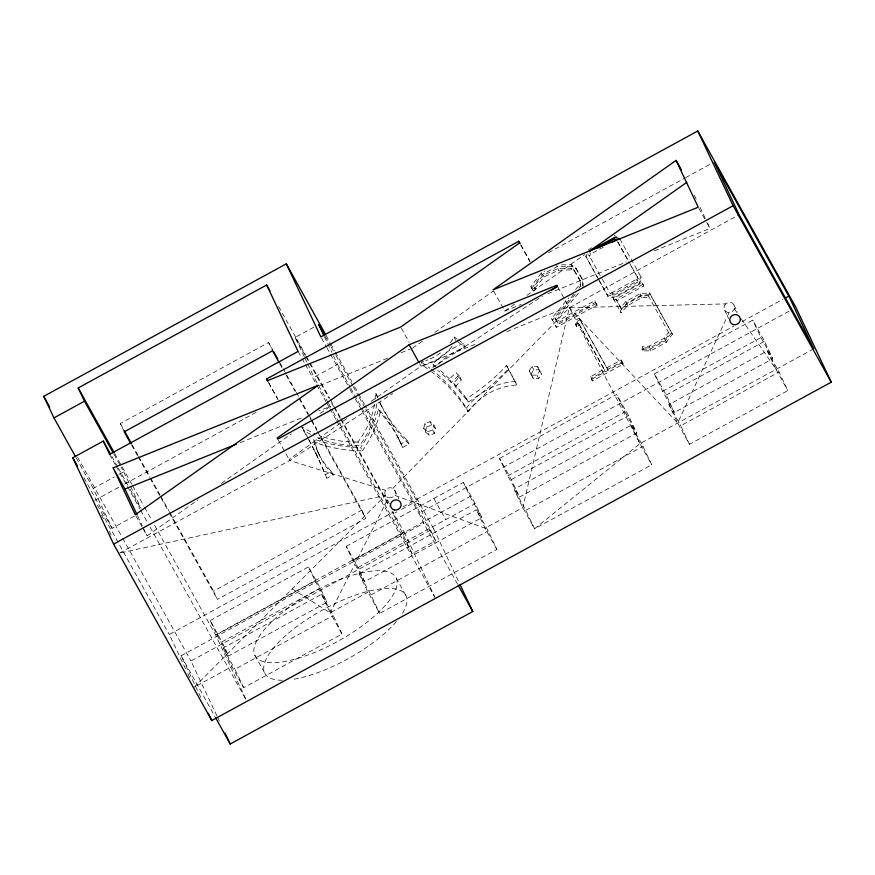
<?xml version="1.0" encoding="UTF-8"?>
<svg xmlns="http://www.w3.org/2000/svg" width="875" height="875" viewBox="0 0 875 875"><rect width="100%" height="100%" fill="white"/><g stroke="black" fill="none" stroke-linecap="round" stroke-linejoin="round"><path stroke-width="0.66" stroke-dasharray="4.38 3.28" d="M578.944 288.05L580.65 285.972L579.862 284.32L579.939 279.978L573.475 269.095L570.916 268.231L557.834 268.57L543.298 275.209L534.034 286.584L535.62 289.592L533.203 291.102L530.895 286.705L541.373 272.869L544.873 271.009M580.65 285.972L580.727 281.641L579.939 279.978M582.258 285.95L582.444 279.223L575.652 267.794L571.375 264.764L560.558 264.819M583.045 287.602L583.231 280.875L582.444 279.223M575.564 324.734L578.517 323.127L579.305 324.789L576.352 326.397L575.564 324.734L576.559 319.616L579.261 318.139L607.655 369.425L621.884 361.648L621.097 359.997L606.867 367.773M576.352 326.397L577.347 321.267L576.559 319.616M672.405 334.261L650.311 294.536L640.916 295.389L626.708 303.144L621.447 309.137L620.659 307.475L625.92 301.492L640.139 293.727L649.523 292.873L672.405 334.261L666.389 342.289L650.628 350.897L642.841 350.82L642.053 349.169L642.753 346.205L649.119 346.205L664.245 338.188L668.631 332.303L669.419 333.966L665.033 339.85L649.906 347.867L643.541 347.867L642.753 346.205M642.841 350.82L643.541 347.867M423.708 428.378L424.966 423.369L430.062 421.695L433.902 425.042L435.575 428.564L434.317 433.584L429.22 435.247L425.37 431.9L423.708 428.378L427.547 431.725L429.22 435.247M425.37 431.9L426.628 426.891L424.966 423.369M434.317 433.584L432.644 430.052L433.902 425.042M637.339 276.938L638.127 278.6L637.252 280.973L612.916 294.263L610.291 293.759L609.503 292.097L612.128 292.6L636.464 279.311L637.339 276.938L630.252 264.195M599.463 280.886L607.272 294.93L612.544 295.947L639.122 281.422L640.927 276.544L641.714 278.206L639.909 283.084L613.331 297.598L608.059 296.592L598.292 279.027M597.636 277.856L585.922 256.791L587.956 251.989M603.411 247.122L590.548 254.144L589.553 256.473L588.766 254.811L601.869 278.611M729.072 312.605L677.655 423.052L689.467 444.292L787.806 390.578L779.034 372.028L767.255 350.864L668.927 404.567L677.655 423.052L569.341 307.748L557.452 286.366M342.005 634.014L333.266 615.519L321.464 594.322L223.136 648.025L231.875 666.531L243.677 687.728L342.005 634.014L330.214 612.817L388.489 497.744A5.37 5.042 -25.3 0 0 395.227 491.422A5.37 5.042 -25.3 0 0 386.433 489.223A5.37 5.042 -25.3 0 0 388.489 497.744M529.244 370.727L532.098 366.297L537.403 366.275L539.864 370.683L541.527 374.205L538.672 378.645L533.367 378.667L529.244 370.727L533.367 378.667M530.906 374.259L533.761 369.819L539.077 369.797L541.527 374.205M531.694 375.145L537.009 375.112L539.864 370.683M642.053 349.169L649.852 349.234L665.602 340.627L671.628 332.609M531.683 288.367L542.161 274.52L557.288 266.503L572.163 266.427L576.439 269.456L583.231 280.875M534.822 288.247L544.086 276.861L558.611 270.233L571.703 269.883L574.262 270.758L580.727 281.641M573.814 294.273L552.453 320.206L551.666 318.544L568.761 297.795M575.586 289.505L579.862 284.32M557.637 323.039L556.85 321.377L594.792 300.661L595.58 302.312L557.637 323.039L555.33 318.642L575.312 294.383M556.106 320.305L580.431 290.773M468.191 402.095L466.517 398.573A189 177.603 -25.3 0 0 506.636 365.531L508.309 369.053A189 177.603 -25.3 0 1 468.191 402.095A205.483 193.091 -25.3 0 0 455.306 386.75L453.633 383.228L459.714 376.337L456.116 372.75L449.455 378.93L451.128 382.452L457.789 376.272L456.116 372.75M455.306 386.75L461.377 379.87L459.714 376.337M626.85 304.03L620.244 311.03L621.031 312.692L627.627 305.692L641.397 297.795L649.02 297.292L648.233 295.63L640.609 296.133L626.85 304.03L627.627 305.692M392.875 488.348L569.341 307.748L737.92 215.37M389.386 503.923L385.361 495.403L194.217 687.181L231.875 666.531M813.717 348.808L639.964 443.625L534.559 528.795L522.78 507.631L514.052 489.169L631.236 425.163L643.005 446.327L651.733 464.8L534.559 528.795L525.831 510.333L514.052 489.169M135.942 515.889L147.066 535.894L198.111 499.789M221.419 483.317L291.331 433.88M320.184 413.47L330.17 406.416L318.762 410.998M412.497 348.195L422.494 341.119M434.722 332.478L493.609 290.839M346.752 418.644L289.122 459.386L289.658 460.513L385.558 490.295M371.131 401.406L420.995 366.133L475.322 344.269M493.653 291.047L504.777 311.041L514.762 303.975M526.969 295.345L584.675 254.537M119.623 553.087L289.658 460.513L392.656 393.531M432.709 367.489L542.577 296.045M533.203 291.102L532.427 289.439L534.833 287.93L534.034 286.584M378.525 409.03L380.188 412.552A137.823 129.511 -25.3 0 1 402.708 447.453L408.942 443.942L407.269 440.42L401.045 443.931A137.823 129.511 -25.3 0 0 378.525 409.03A123.517 116.069 -25.3 0 1 360.697 447.366L362.359 450.887A140.853 132.355 -25.3 0 1 315.066 442.411L313.403 438.889A140.853 132.355 -25.3 0 0 360.697 447.366M124.239 431.812L120.312 423.511L268.625 342.497L272.595 349.628M304.259 356.738L295.127 337.411L313.983 327.119M134.356 516.141L112.055 528.325L93.209 488.48L114.341 476.941M119.044 474.37L123.736 471.811L121.122 467.097M328.202 402.883L313.972 377.267L337.531 364.394L332.391 353.533M94.719 500.391L119.766 486.719M124.534 484.116L258.136 411.195M548.472 252.645L684.403 178.314M685.595 177.658L713.016 162.662M588.35 249.692L591.861 247.767M596.334 303.428L555.625 325.664L556.413 327.316L597.111 305.091L594.792 300.661M642.961 284.375L614.064 300.169L613.277 298.506L641.966 282.833L643.748 286.037L616.787 300.759L621.447 309.137M577.347 321.267L580.038 319.802L579.261 318.139M331.472 471.373L333.134 474.906L326.845 478.341L325.172 474.808L331.472 471.373A75.009 70.481 -25.3 0 1 313.403 438.889M621.097 359.997L623.241 364.098L592.375 380.964L590.691 376.6L604.166 369.239L578.517 323.127M592.375 380.964L591.467 378.262L604.953 370.902L604.166 369.239M591.598 379.302L622.464 362.436M361.867 510.114L365.794 518.416L217.481 599.43L213.555 591.128L361.867 510.114L319.55 434.033M185.533 668.795L169.302 634.484L393.378 512.094M402.959 506.855L733.677 326.211M742.066 321.628L782.808 299.381M365.772 409.183L416.839 500.981L435.673 540.837L412.114 553.7L393.28 513.855L396.812 511.919M401.527 509.348L416.839 500.981M499.527 458.445L616.711 394.439L628.491 415.614L636.727 433.048L519.553 497.055L507.773 475.88L499.527 458.445L511.306 479.62L519.553 497.055M654.402 373.855L752.741 320.141L764.509 341.316L772.756 358.75L674.428 412.464L662.648 391.289L654.402 373.855L666.181 395.019L674.428 412.464M210.153 620.572L308.481 566.858L320.305 588.12L326.977 602.241L228.648 655.944L216.825 634.681L210.153 620.572L221.977 641.834L228.648 655.944M346.227 546.361L463.411 482.366L475.191 503.541L481.852 517.639L364.678 581.645L352.898 560.47L346.227 546.361L358.006 567.536L364.678 581.645M457.516 584.095L423.697 523.294L418.983 513.33L789.95 310.712M150.084 527.155L246.334 700.186L215.611 634.955L404.075 532.011L392.788 511.733M216.825 634.681L315.153 580.967L308.481 566.858M352.898 560.47L470.083 496.464L463.411 482.366M507.773 475.88L624.947 411.873L616.711 394.439M662.648 391.289L760.977 337.575L752.741 320.141M200.78 697.32L181.147 655.78L423.697 523.294M511.306 479.62L628.491 415.614M666.181 395.019L764.509 341.316M221.977 641.834L320.305 588.12M358.006 567.536L475.191 503.541M216.945 715.914L190.969 660.975L433.53 528.489L365.214 405.694M359.177 573.759L476.361 509.753L488.13 530.928L496.858 549.38L379.684 613.386L367.905 592.211L359.177 573.759L370.956 594.934L379.684 613.386M292.184 588.886L330.214 612.817L367.905 592.211M243.677 687.728L234.927 669.233L333.266 615.519M370.956 594.934L488.13 530.928M525.831 510.333L643.005 446.327M689.467 444.292L680.706 425.742L779.034 372.028M319.462 385.656L387.352 358.323M401.177 352.745L409.981 349.202M504.777 311.041L521.248 304.402M547.848 293.694L626.402 262.062M654.27 250.841L710.019 228.397L707.109 222.239M506.909 331.548L568.816 306.622L639.964 443.625L651.733 464.8M240.22 442.63L303.559 417.123M426.628 426.891L431.725 425.217L435.575 428.564M427.547 431.725L432.644 430.052M120.958 552.803L385.361 495.403M725.714 303.898A5.37 5.042 -25.3 0 0 727.705 312.43A5.37 5.042 -25.3 0 0 734.486 306.152A5.37 5.042 -25.3 0 0 725.714 303.898L569.341 307.748L522.78 507.631L485.078 528.205L394.548 495.294M614.13 235.605L616.602 236.425M450.33 342.803A47.425 44.559 -25.3 0 0 454.048 336.842L457.166 339.084M458.205 339.839L463.4 343.569L465.062 347.091A75.184 70.645 -25.3 0 0 436.669 365.488M456.761 341.119L465.062 347.091M457.789 376.272L461.377 379.87M449.455 378.93L448.011 377.486A205.483 193.091 -25.3 0 0 439.108 369.327M451.128 382.452L449.684 381.008A205.483 193.091 -25.3 0 0 437.686 370.256M734.366 308.798L737.45 313.283M741.3 318.883L775.994 369.338L787.806 390.578M643.748 286.037L641.966 282.833M698.895 208.403L706.092 221.342M706.748 222.512L710.019 228.397M760.977 337.575L772.756 358.75M619.861 238.908L641.714 278.206M648.233 295.63L669.419 333.966M618.002 242.189L629.606 263.036M617.498 241.533L629.103 262.38M629.748 263.539L638.127 278.6M620.659 307.475L616 299.108L616.787 300.759M613.277 298.506L621.031 312.692M602.383 279.278L610.291 293.759M668.927 404.567L680.706 425.742M598.806 279.716L585.134 255.128L585.922 256.791M595.58 302.312L597.111 305.091M621.884 361.648L623.241 364.098M580.038 319.802L607.655 369.425M579.305 324.789L604.953 370.902M624.947 411.873L636.727 433.048M520.767 244.781L529.933 261.253M520.92 245.306L530.075 261.767M555.33 318.642L556.85 321.377M551.666 318.544L556.413 327.316M530.895 286.705L532.427 289.439M401.373 328.202L409.227 342.311M419.672 363.759L420.995 366.133M470.083 496.464L481.852 517.639M496.858 549.38L485.078 528.205L476.361 509.753M433.902 498.466L445.681 519.641M326.091 335.366L330.072 342.508M330.739 343.7L334.709 350.853M335.377 352.045L351.958 381.85M354.605 386.619L357.93 392.58M358.586 393.772L364.558 404.502M325.325 336.47L330.63 346.008M331.286 347.2L335.267 354.353M335.934 355.545L352.516 385.35M353.172 386.542L358.477 396.08M359.144 397.272L365.116 407.991M337.531 364.394L350.131 387.045M350.788 388.237L435.673 540.837M321.508 338.089L326.145 346.434M326.812 347.627L349.355 388.15M350.022 389.342L354.659 397.688M355.327 398.88L361.298 409.609M361.955 410.802L418.983 513.33M278.622 306.48L305.834 355.403M306.502 356.595L329.733 398.366M330.389 399.558L333.714 405.53M334.381 406.722L340.353 417.463M341.02 418.655L389.473 505.761M295.127 337.411L305.08 355.294M305.747 356.486L328.956 398.212M331.603 402.981L333.594 406.558M334.261 407.75L340.222 418.48M340.889 419.672L389.298 506.702M391.956 511.47L393.28 513.855M328.562 403.495L332.533 410.648M333.2 411.841L339.172 422.57M339.828 423.762L412.114 553.7M298.069 351.422L301.383 357.383M302.05 358.586L304.708 363.355M305.364 364.547L315.984 383.644M316.652 384.836L325.948 401.538M326.605 402.73L329.263 407.509M329.93 408.702L335.902 419.442M336.569 420.634L434.809 597.242M279.869 362.709L282.516 367.467M283.183 368.648L295.739 391.234M296.406 392.427L299.053 397.184M299.709 398.366L308.306 413.82M308.973 415.012L310.953 418.578M311.609 419.77L316.903 429.275M279.825 363.88L282.472 368.638M285.786 374.577L295.039 391.223M299.009 398.355L310.909 419.748M311.566 420.941L316.859 430.445M317.527 431.637L365.794 518.416M396.211 578.091A80.555 27.497 -29.1 0 1 300.398 657.573A80.555 27.497 -29.1 0 1 280 614.425A80.555 27.497 -29.1 0 1 396.211 578.091L406.033 595.733M268.592 382.473L277.758 398.945M268.756 383.031L279.223 401.855M278.425 440.322L289.658 460.513M315.153 580.967L326.977 602.241M254.866 655.298L264.677 672.941M120.312 423.511L123.616 429.461M132.213 444.905L138.162 455.613M138.83 456.794L150.073 477.006M150.73 478.198L159.994 494.834M160.65 496.027L169.247 511.481M169.903 512.673L213.555 591.128M131.512 444.894L137.463 455.591M138.119 456.783L149.363 476.984M150.03 478.177L168.547 511.459M169.203 512.652L217.481 599.43M223.136 648.025L234.927 669.233M114.712 453.578L131.972 484.608M132.628 485.8L143.916 506.078M144.583 507.281L151.878 520.406M154.536 525.175L215.611 634.955M113.925 454.158L120.466 465.927M111.825 456.378L117.709 466.955M118.366 468.136L129.489 488.13M130.145 489.311L140.613 508.123M109.594 454.366L115.566 465.106M116.233 466.298L126.853 485.395M127.52 486.587L140.131 509.261M140.798 510.453L147.438 522.386M77.569 457.122L122.008 536.987M122.664 538.18L190.969 660.975M76.202 457.898L93.209 488.48M83.912 477.75L112.055 528.325M97.355 505.137L169.302 634.484M181.147 655.78L214.966 716.581M506.636 365.531L516.884 384.989A62.005 58.264 -25.3 0 0 468.092 411.633A168.995 158.802 -25.3 0 0 431.681 371.798M508.309 369.053L516.884 384.989M694.291 195.114L697.2 201.283M700.109 207.441L706.519 221.003M767.255 350.864L775.994 369.338M734.016 304.927L737.472 312.233M724.587 310.067L728.623 318.598M649.523 292.873L650.311 294.536M639.122 281.422L639.909 283.084M665.602 340.627L666.389 342.289M636.464 279.311L637.252 280.973M664.245 338.188L665.033 339.85M640.139 293.727L640.916 295.389M640.609 296.133L641.397 297.795M649.119 346.205L649.906 347.867M649.852 349.234L650.628 350.897M625.92 301.492L626.708 303.144M612.128 292.6L612.916 294.263M612.544 295.947L613.331 297.598M589.761 252.492L590.548 254.144M607.272 294.93L608.059 296.592M575.652 267.794L576.439 269.456M571.375 264.764L572.163 266.427M573.475 269.095L574.262 270.758M570.916 268.231L571.703 269.883M556.5 264.841L557.288 266.503M557.834 268.57L558.611 270.233M631.236 425.163L639.964 443.625M543.298 275.209L544.086 276.861M590.691 376.6L591.467 378.262M541.373 272.869L542.161 274.52M534.833 287.93L535.62 289.592M537.403 366.275L539.077 369.797M537.009 375.112L538.672 378.645M532.098 366.297L533.761 369.819M454.048 336.842L455.722 340.375M431.102 369.108A168.995 158.802 -25.3 0 1 466.43 408.111L468.092 411.633M463.4 343.569A75.184 70.645 -25.3 0 0 432.873 364.197L433.989 366.548M427.284 368.55A168.995 158.802 -25.3 0 0 422.756 365.466L421.094 361.933A47.425 44.559 -25.3 0 0 424.55 361.014M430.062 421.695L431.725 425.217M398.147 437.62L402.708 447.453M375.167 399.153A86.68 81.452 -25.3 0 0 375.561 392.678L377.234 396.211A152.206 143.03 -25.3 0 0 378.7 399.82M381.391 405.759L379.717 402.227A152.206 143.03 -25.3 0 0 407.269 440.42M433.53 528.489L459.495 583.428M324.395 336.623L331.822 352.319M394.745 490.197L398.781 498.717M404.075 532.011L434.897 597.198M374.478 404.316A86.68 81.452 -25.3 0 1 357.908 441.984L359.57 445.506A101.62 95.495 -25.3 0 1 316.411 437.161M304.839 357.941L307.114 362.775M307.694 363.978L313.972 377.267M268.625 342.497L272.552 350.798M317.319 450.789L320.316 457.155M314.792 451.183L316.466 454.716M316.652 455.066L318.314 458.598M305.933 434.755A382.255 359.198 -25.3 0 0 303.231 430.117L301.558 426.584A101.62 95.495 -25.3 0 0 314.748 433.639M321.464 594.322L330.214 612.817M123.736 471.811L130.014 485.089M130.583 486.292L140.864 508.036M137.747 516.163L142.406 526.028M142.986 527.264L147.066 535.894M217.525 717.139L220.402 723.242M187.841 673.695L190.739 679.831M101.664 515.091L103.403 518.777M109.2 531.027L112.098 537.152M440.398 352.909A47.425 44.559 -25.3 0 1 429.045 359.417M427.93 359.855A47.425 44.559 -25.3 0 1 425.688 360.653M452.003 346.336A47.425 44.559 -25.3 0 1 422.756 365.466M408.942 443.942A152.206 143.03 -25.3 0 1 379.214 401.023M380.188 412.552A123.517 116.069 -25.3 0 1 362.359 450.887M333.134 474.906A75.009 70.481 -25.3 0 1 315.066 442.411M308.558 439.436A382.255 359.198 -25.3 0 1 326.845 478.341M310.778 434.47A101.62 95.495 -25.3 0 1 303.231 430.117M376.698 403.977A86.68 81.452 -25.3 0 1 359.57 445.506M282.253 680.28A80.555 27.497 -29.1 0 1 279.464 641.506A80.555 27.497 -29.1 0 1 370.781 590.669A80.555 27.497 -29.1 0 1 402.445 613.364M396.463 621.491A80.555 27.497 -29.1 0 1 290.992 679.656M466.43 408.111A62.005 58.264 -25.3 0 1 515.222 381.456M432.873 364.197A205.483 193.091 -25.3 0 1 436.023 366.723M453.633 383.228A205.483 193.091 -25.3 0 1 466.517 398.573M377.552 397.491A152.206 143.03 -25.3 0 1 375.561 392.678M422.002 362.545A168.995 158.802 -25.3 0 1 430.019 368.266M308.941 439.688A382.255 359.198 -25.3 0 1 325.172 474.808M302.247 427.744A382.255 359.198 -25.3 0 1 308.427 438.736M357.908 441.984A101.62 95.495 -25.3 0 1 319.397 435.542"/><path stroke-width="1.31" d="M409.106 344.761L277.233 438.014L277.769 439.141L557.452 286.366L556.916 285.239L409.106 344.761L419.016 362.578M676.102 160.387L492.997 289.866L698.239 207.222L676.102 160.387L681.33 169.794M589.116 251.398L686.766 182.339M551.731 290.095L557.452 286.366M75.545 456.717L53.955 417.9L43.75 396.32L286.3 263.834L325.434 334.173M113.269 452.988L84.481 401.231L78.203 387.942L266.667 284.998L269.992 290.97M53.955 417.9L84.481 401.231M286.3 263.834L320.841 336.897L697.78 130.998L795.933 307.442L831.25 382.167L211.761 720.541L113.608 544.097L72.789 457.756L103.316 441.087L110.513 454.016M518.809 241.259L519.608 242.944L400.717 327.02L267.455 380.68L266.634 378.952L518.809 241.259L520.111 243.611M589.137 251.344L614.917 237.267L619.861 238.908M597.942 248.019L614.327 239.072L616.722 239.87M612.763 242.014L615.103 240.734L614.327 239.072M113.608 544.097L733.108 205.723L697.78 130.998M785.203 298.069L788.802 296.1L714.208 162.017L739.123 214.714L813.717 348.808L788.802 296.1M215.633 717.773L230.212 744.002L472.773 611.516L460.075 584.653M113.148 467.873L318.391 385.241L135.286 514.719L113.148 467.873L124.928 489.048L137.156 514.938M124.928 489.048L236.414 444.161M733.108 205.723L831.25 382.167M324.658 335.278L318.686 324.548L323.827 335.409M458.183 585.288L472.773 611.516M273.919 352.012L277.889 359.144M279.169 362.688L272.552 350.798L124.239 431.812L130.845 443.702M266.634 378.952L267.936 381.303M124.283 430.642L131.556 443.723M78.203 387.942L114.045 452.386M43.75 396.32L49.722 407.05M72.789 457.756L77.372 465.992M266.667 284.998L298.069 351.422L109.594 454.366L103.316 441.087M225.028 733.009L230.212 744.002M208.294 713.202L211.761 720.541M733.458 324.614A5.37 5.042 -25.3 0 0 740.25 318.336A5.37 5.042 -25.3 0 0 731.467 316.083A5.37 5.042 -25.3 0 0 733.458 324.614M394.253 509.928A5.37 5.042 -25.3 0 0 400.991 503.606A5.37 5.042 -25.3 0 0 392.197 501.408A5.37 5.042 -25.3 0 0 394.253 509.928"/></g></svg>
